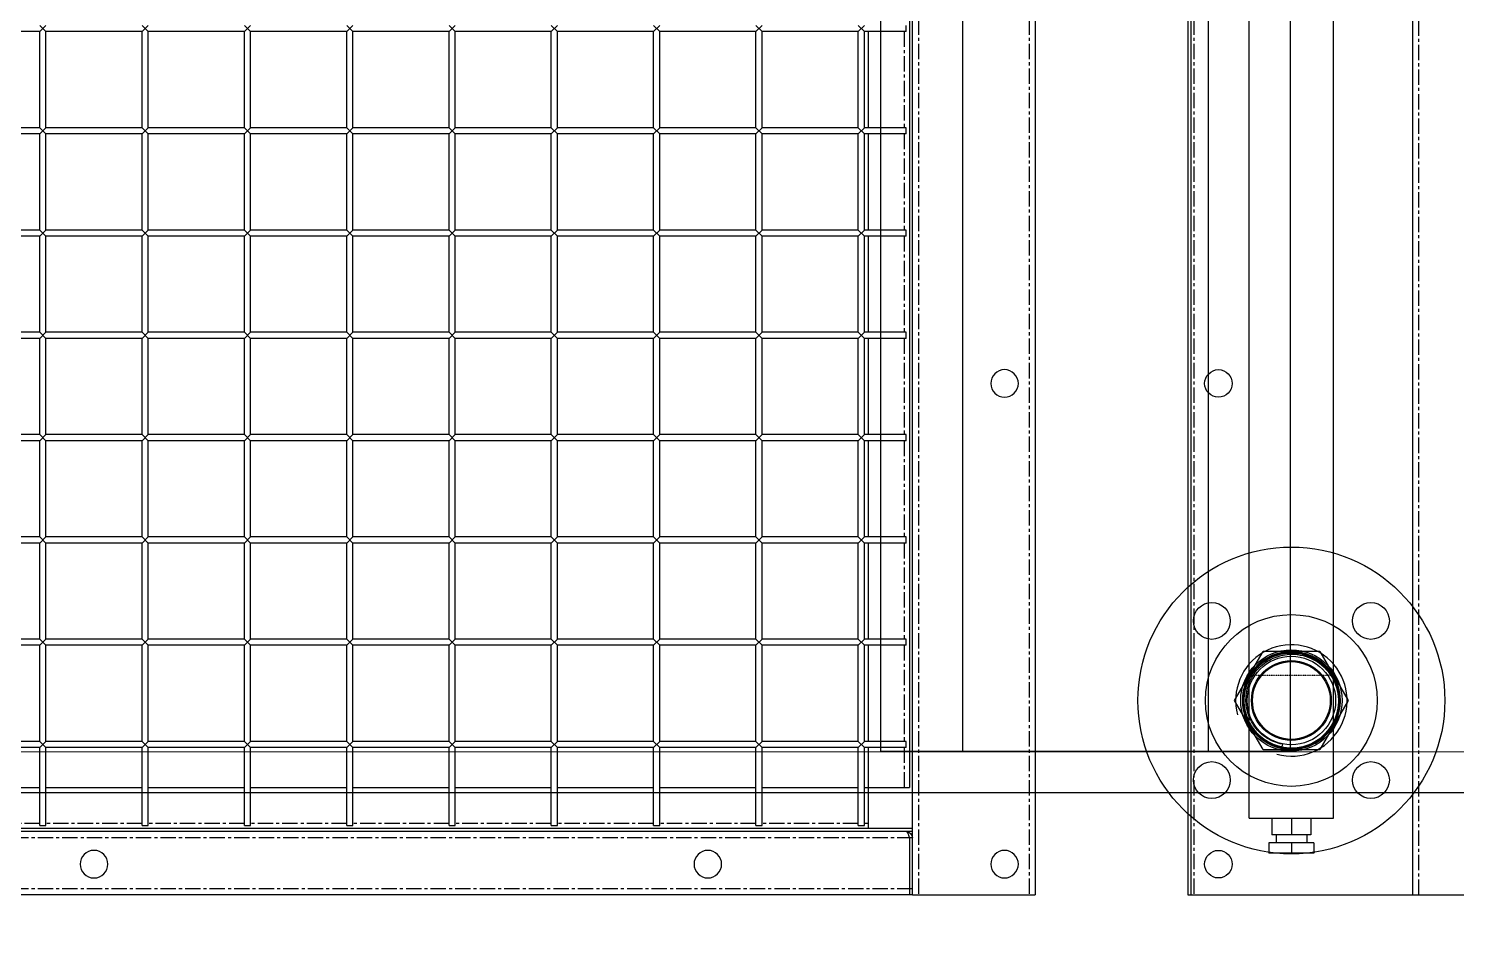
# Model space of a CAD drawing. Header units: millimetres. Extents: x -198529 to 244266, y -64 to 158464.
# Drawn here: x -170563 to -169865, y 119253 to 119691 of the extents above; entities that cross this region are included whole.
import ezdxf

# ---------------------------------------------------------------- set-up
doc = ezdxf.new("R2010")
doc.units = ezdxf.units.MM
doc.linetypes.add('CENTER', pattern=[12, 7.5, -1.5, 1.5, -1.5])
doc.linetypes.add('HIDDEN', pattern=[0.2, 0.1, -0.1])
for name, color, linetype in [('0-DCC', 30, 'Continuous'), ('0-DCC-STRUC', 180, 'Continuous'), ('3_ALL_AXES', 7, 'Continuous')]:
    doc.layers.add(name, color=color, linetype=linetype)

# ---------------------------------------------------------------- blocks, each defined once
blk = doc.blocks.new('DCC2850x2300(右)')
at = {"color": 0, "linetype": 'Continuous'}
for p, q in [((51100, -72178.48), (51100, -74478.48)), ((51160, -74478.48), (51160, -72178.48)), ((51161.5, -72230.88), (51161.5, -74426.08)), ((51163, -74056.48), (51163, -74053.48)), ((51163, -74056.48), (51183.5, -74056.48)), ((51181.5, -74103.48), (51181.5, -74056.48)), ((51186.5, -74053.48), (51183.5, -74056.48)), ((51186.5, -74056.48), (51183.5, -74053.48)), ((51183.5, -74103.48), (51183.5, -74056.48)), ((51186.5, -74103.48), (51186.5, -74056.48)), ((51186.5, -74056.48), (51233.5, -74056.48)), ((51236.5, -74053.48), (51233.5, -74056.48)), ((51236.5, -74056.48), (51233.5, -74053.48)), ((51233.5, -74103.48), (51233.5, -74056.48)), ((51236.5, -74056.48), (51283.5, -74056.48)), ((51236.5, -74103.48), (51236.5, -74056.48)), ((51286.5, -74053.48), (51283.5, -74056.48)), ((51286.5, -74056.48), (51283.5, -74053.48)), ((51283.5, -74103.48), (51283.5, -74056.48)), ((51286.5, -74056.48), (51333.5, -74056.48)), ((51286.5, -74103.48), (51286.5, -74056.48)), ((51336.5, -74053.48), (51333.5, -74056.48)), ((51336.5, -74056.48), (51333.5, -74053.48)), ((51333.5, -74103.48), (51333.5, -74056.48)), ((51336.5, -74056.48), (51383.5, -74056.48)), ((51336.5, -74103.48), (51336.5, -74056.48)), ((51386.5, -74053.48), (51383.5, -74056.48)), ((51386.5, -74056.48), (51383.5, -74053.48)), ((51383.5, -74103.48), (51383.5, -74056.48)), ((51386.5, -74056.48), (51433.5, -74056.48)), ((51386.5, -74103.48), (51386.5, -74056.48)), ((51436.5, -74053.48), (51433.5, -74056.48)), ((51436.5, -74056.48), (51433.5, -74053.48)), ((51433.5, -74103.48), (51433.5, -74056.48)), ((51436.5, -74056.48), (51483.5, -74056.48)), ((51436.5, -74103.48), (51436.5, -74056.48)), ((51486.5, -74053.48), (51483.5, -74056.48)), ((51486.5, -74056.48), (51483.5, -74053.48)), ((51483.5, -74103.48), (51483.5, -74056.48)), ((51486.5, -74056.48), (51533.5, -74056.48)), ((51486.5, -74103.48), (51486.5, -74056.48)), ((51536.5, -74053.48), (51533.5, -74056.48)), ((51536.5, -74056.48), (51533.5, -74053.48)), ((51533.5, -74103.48), (51533.5, -74056.48)), ((51536.5, -74056.48), (51583.5, -74056.48)), ((51536.5, -74103.48), (51536.5, -74056.48)), ((51586.5, -74053.48), (51583.5, -74056.48)), ((51586.5, -74056.48), (51583.5, -74053.48)), ((51583.5, -74103.48), (51583.5, -74056.48)), ((51586.5, -74056.48), (51633.5, -74056.48)), ((51586.5, -74103.48), (51586.5, -74056.48)), ((51163, -74103.48), (51183.5, -74103.48)), ((51163, -74106.48), (51163, -74103.48)), ((51186.5, -74103.48), (51183.5, -74106.48)), ((51186.5, -74106.48), (51183.5, -74103.48)), ((51186.5, -74103.48), (51233.5, -74103.48)), ((51236.5, -74103.48), (51233.5, -74106.48)), ((51236.5, -74106.48), (51233.5, -74103.48)), ((51236.5, -74103.48), (51283.5, -74103.48)), ((51286.5, -74103.48), (51283.5, -74106.48)), ((51286.5, -74106.48), (51283.5, -74103.48)), ((51286.5, -74103.48), (51333.5, -74103.48)), ((51336.5, -74103.48), (51333.5, -74106.48)), ((51336.5, -74106.48), (51333.5, -74103.48)), ((51336.5, -74103.48), (51383.5, -74103.48)), ((51386.5, -74103.48), (51383.5, -74106.48)), ((51386.5, -74106.48), (51383.5, -74103.48)), ((51386.5, -74103.48), (51433.5, -74103.48)), ((51436.5, -74103.48), (51433.5, -74106.48)), ((51436.5, -74106.48), (51433.5, -74103.48)), ((51436.5, -74103.48), (51483.5, -74103.48)), ((51486.5, -74103.48), (51483.5, -74106.48)), ((51486.5, -74106.48), (51483.5, -74103.48)), ((51486.5, -74103.48), (51533.5, -74103.48)), ((51536.5, -74103.48), (51533.5, -74106.48)), ((51536.5, -74106.48), (51533.5, -74103.48)), ((51536.5, -74103.48), (51583.5, -74103.48)), ((51586.5, -74103.48), (51583.5, -74106.48)), ((51586.5, -74106.48), (51583.5, -74103.48)), ((51586.5, -74103.48), (51633.5, -74103.48)), ((51163, -74106.48), (51183.5, -74106.48)), ((51181.5, -74153.48), (51181.5, -74106.48)), ((51183.5, -74153.48), (51183.5, -74106.48)), ((51186.5, -74153.48), (51186.5, -74106.48)), ((51186.5, -74106.48), (51233.5, -74106.48)), ((51233.5, -74153.48), (51233.5, -74106.48)), ((51236.5, -74106.48), (51283.5, -74106.48)), ((51236.5, -74153.48), (51236.5, -74106.48)), ((51283.5, -74153.48), (51283.5, -74106.48)), ((51286.5, -74106.48), (51333.5, -74106.48)), ((51286.5, -74153.48), (51286.5, -74106.48)), ((51333.5, -74153.48), (51333.5, -74106.48)), ((51336.5, -74106.48), (51383.5, -74106.48)), ((51336.5, -74153.48), (51336.5, -74106.48)), ((51383.5, -74153.48), (51383.5, -74106.48)), ((51386.5, -74106.48), (51433.5, -74106.48)), ((51386.5, -74153.48), (51386.5, -74106.48)), ((51433.5, -74153.48), (51433.5, -74106.48)), ((51436.5, -74106.48), (51483.5, -74106.48)), ((51436.5, -74153.48), (51436.5, -74106.48)), ((51483.5, -74153.48), (51483.5, -74106.48)), ((51486.5, -74106.48), (51533.5, -74106.48)), ((51486.5, -74153.48), (51486.5, -74106.48)), ((51533.5, -74153.48), (51533.5, -74106.48)), ((51536.5, -74106.48), (51583.5, -74106.48)), ((51536.5, -74153.48), (51536.5, -74106.48)), ((51583.5, -74153.48), (51583.5, -74106.48)), ((51586.5, -74106.48), (51633.5, -74106.48)), ((51586.5, -74153.48), (51586.5, -74106.48)), ((51163, -74153.48), (51183.5, -74153.48)), ((51163, -74156.48), (51163, -74153.48)), ((51186.5, -74153.48), (51183.5, -74156.48)), ((51186.5, -74156.48), (51183.5, -74153.48)), ((51186.5, -74153.48), (51233.5, -74153.48)), ((51236.5, -74153.48), (51233.5, -74156.48)), ((51236.5, -74156.48), (51233.5, -74153.48)), ((51236.5, -74153.48), (51283.5, -74153.48)), ((51286.5, -74153.48), (51283.5, -74156.48)), ((51286.5, -74156.48), (51283.5, -74153.48)), ((51286.5, -74153.48), (51333.5, -74153.48)), ((51336.5, -74153.48), (51333.5, -74156.48)), ((51336.5, -74156.48), (51333.5, -74153.48)), ((51336.5, -74153.48), (51383.5, -74153.48)), ((51386.5, -74153.48), (51383.5, -74156.48)), ((51386.5, -74156.48), (51383.5, -74153.48)), ((51386.5, -74153.48), (51433.5, -74153.48)), ((51436.5, -74153.48), (51433.5, -74156.48)), ((51436.5, -74156.48), (51433.5, -74153.48)), ((51436.5, -74153.48), (51483.5, -74153.48)), ((51486.5, -74153.48), (51483.5, -74156.48)), ((51486.5, -74156.48), (51483.5, -74153.48)), ((51486.5, -74153.48), (51533.5, -74153.48)), ((51536.5, -74153.48), (51533.5, -74156.48)), ((51536.5, -74156.48), (51533.5, -74153.48)), ((51536.5, -74153.48), (51583.5, -74153.48)), ((51586.5, -74153.48), (51583.5, -74156.48)), ((51586.5, -74156.48), (51583.5, -74153.48)), ((51586.5, -74153.48), (51633.5, -74153.48)), ((51163, -74156.48), (51183.5, -74156.48)), ((51181.5, -74203.48), (51181.5, -74156.48)), ((51183.5, -74203.48), (51183.5, -74156.48)), ((51186.5, -74203.48), (51186.5, -74156.48)), ((51186.5, -74156.48), (51233.5, -74156.48)), ((51233.5, -74203.48), (51233.5, -74156.48)), ((51236.5, -74156.48), (51283.5, -74156.48)), ((51236.5, -74203.48), (51236.5, -74156.48)), ((51283.5, -74203.48), (51283.5, -74156.48)), ((51286.5, -74156.48), (51333.5, -74156.48)), ((51286.5, -74203.48), (51286.5, -74156.48)), ((51333.5, -74203.48), (51333.5, -74156.48)), ((51336.5, -74156.48), (51383.5, -74156.48)), ((51336.5, -74203.48), (51336.5, -74156.48)), ((51383.5, -74203.48), (51383.5, -74156.48)), ((51386.5, -74156.48), (51433.5, -74156.48)), ((51386.5, -74203.48), (51386.5, -74156.48)), ((51433.5, -74203.48), (51433.5, -74156.48)), ((51436.5, -74156.48), (51483.5, -74156.48)), ((51436.5, -74203.48), (51436.5, -74156.48)), ((51483.5, -74203.48), (51483.5, -74156.48)), ((51486.5, -74156.48), (51533.5, -74156.48)), ((51486.5, -74203.48), (51486.5, -74156.48)), ((51533.5, -74203.48), (51533.5, -74156.48)), ((51536.5, -74156.48), (51583.5, -74156.48)), ((51536.5, -74203.48), (51536.5, -74156.48)), ((51583.5, -74203.48), (51583.5, -74156.48)), ((51586.5, -74156.48), (51633.5, -74156.48)), ((51586.5, -74203.48), (51586.5, -74156.48)), ((51163, -74203.48), (51183.5, -74203.48)), ((51163, -74206.48), (51163, -74203.48)), ((51163, -74206.48), (51183.5, -74206.48)), ((51181.5, -74253.48), (51181.5, -74206.48)), ((51186.5, -74203.48), (51183.5, -74206.48)), ((51186.5, -74206.48), (51183.5, -74203.48)), ((51183.5, -74253.48), (51183.5, -74206.48)), ((51186.5, -74203.48), (51233.5, -74203.48)), ((51186.5, -74253.48), (51186.5, -74206.48)), ((51186.5, -74206.48), (51233.5, -74206.48)), ((51236.5, -74203.48), (51233.5, -74206.48)), ((51236.5, -74206.48), (51233.5, -74203.48)), ((51233.5, -74253.48), (51233.5, -74206.48)), ((51236.5, -74203.48), (51283.5, -74203.48)), ((51236.5, -74206.48), (51283.5, -74206.48)), ((51236.5, -74253.48), (51236.5, -74206.48)), ((51286.5, -74203.48), (51283.5, -74206.48)), ((51286.5, -74206.48), (51283.5, -74203.48)), ((51283.5, -74253.48), (51283.5, -74206.48)), ((51286.5, -74203.48), (51333.5, -74203.48)), ((51286.5, -74206.48), (51333.5, -74206.48)), ((51286.5, -74253.48), (51286.5, -74206.48)), ((51336.5, -74203.48), (51333.5, -74206.48)), ((51336.5, -74206.48), (51333.5, -74203.48)), ((51333.5, -74253.48), (51333.5, -74206.48)), ((51336.5, -74203.48), (51383.5, -74203.48)), ((51336.5, -74206.48), (51383.5, -74206.48)), ((51336.5, -74253.48), (51336.5, -74206.48)), ((51386.5, -74203.48), (51383.5, -74206.48)), ((51386.5, -74206.48), (51383.5, -74203.48)), ((51383.5, -74253.48), (51383.5, -74206.48)), ((51386.5, -74203.48), (51433.5, -74203.48)), ((51386.5, -74206.48), (51433.5, -74206.48)), ((51386.5, -74253.48), (51386.5, -74206.48)), ((51436.5, -74203.48), (51433.5, -74206.48)), ((51436.5, -74206.48), (51433.5, -74203.48)), ((51433.5, -74253.48), (51433.5, -74206.48)), ((51436.5, -74203.48), (51483.5, -74203.48)), ((51436.5, -74206.48), (51483.5, -74206.48)), ((51436.5, -74253.48), (51436.5, -74206.48)), ((51486.5, -74203.48), (51483.5, -74206.48)), ((51486.5, -74206.48), (51483.5, -74203.48)), ((51483.5, -74253.48), (51483.5, -74206.48)), ((51486.5, -74203.48), (51533.5, -74203.48)), ((51486.5, -74206.48), (51533.5, -74206.48)), ((51486.5, -74253.48), (51486.5, -74206.48)), ((51536.5, -74203.48), (51533.5, -74206.48)), ((51536.5, -74206.48), (51533.5, -74203.48)), ((51533.5, -74253.48), (51533.5, -74206.48)), ((51536.5, -74203.48), (51583.5, -74203.48)), ((51536.5, -74206.48), (51583.5, -74206.48)), ((51536.5, -74253.48), (51536.5, -74206.48)), ((51586.5, -74203.48), (51583.5, -74206.48)), ((51586.5, -74206.48), (51583.5, -74203.48)), ((51583.5, -74253.48), (51583.5, -74206.48)), ((51586.5, -74203.48), (51633.5, -74203.48)), ((51586.5, -74206.48), (51633.5, -74206.48)), ((51586.5, -74253.48), (51586.5, -74206.48)), ((51163, -74253.48), (51183.5, -74253.48)), ((51163, -74256.48), (51163, -74253.48)), ((51163, -74256.48), (51183.5, -74256.48)), ((51181.5, -74303.48), (51181.5, -74256.48)), ((51186.5, -74253.48), (51183.5, -74256.48)), ((51186.5, -74256.48), (51183.5, -74253.48)), ((51183.5, -74303.48), (51183.5, -74256.48)), ((51186.5, -74253.48), (51233.5, -74253.48)), ((51186.5, -74303.48), (51186.5, -74256.48)), ((51186.5, -74256.48), (51233.5, -74256.48)), ((51236.5, -74253.48), (51233.5, -74256.48)), ((51236.5, -74256.48), (51233.5, -74253.48)), ((51233.5, -74303.48), (51233.5, -74256.48)), ((51236.5, -74253.48), (51283.5, -74253.48)), ((51236.5, -74256.48), (51283.5, -74256.48)), ((51236.5, -74303.48), (51236.5, -74256.48)), ((51286.5, -74253.48), (51283.5, -74256.48)), ((51286.5, -74256.48), (51283.5, -74253.48)), ((51283.5, -74303.48), (51283.5, -74256.48)), ((51286.5, -74253.48), (51333.5, -74253.48)), ((51286.5, -74256.48), (51333.5, -74256.48)), ((51286.5, -74303.48), (51286.5, -74256.48)), ((51336.5, -74253.48), (51333.5, -74256.48)), ((51336.5, -74256.48), (51333.5, -74253.48)), ((51333.5, -74303.48), (51333.5, -74256.48)), ((51336.5, -74253.48), (51383.5, -74253.48)), ((51336.5, -74256.48), (51383.5, -74256.48)), ((51336.5, -74303.48), (51336.5, -74256.48)), ((51386.5, -74253.48), (51383.5, -74256.48)), ((51386.5, -74256.48), (51383.5, -74253.48)), ((51383.5, -74303.48), (51383.5, -74256.48)), ((51386.5, -74253.48), (51433.5, -74253.48)), ((51386.5, -74256.48), (51433.5, -74256.48)), ((51386.5, -74303.48), (51386.5, -74256.48)), ((51436.5, -74253.48), (51433.5, -74256.48)), ((51436.5, -74256.48), (51433.5, -74253.48)), ((51433.5, -74303.48), (51433.5, -74256.48)), ((51436.5, -74253.48), (51483.5, -74253.48)), ((51436.5, -74256.48), (51483.5, -74256.48)), ((51436.5, -74303.48), (51436.5, -74256.48)), ((51486.5, -74253.48), (51483.5, -74256.48)), ((51486.5, -74256.48), (51483.5, -74253.48)), ((51483.5, -74303.48), (51483.5, -74256.48)), ((51486.5, -74253.48), (51533.5, -74253.48)), ((51486.5, -74256.48), (51533.5, -74256.48)), ((51486.5, -74303.48), (51486.5, -74256.48)), ((51536.5, -74253.48), (51533.5, -74256.48)), ((51536.5, -74256.48), (51533.5, -74253.48)), ((51533.5, -74303.48), (51533.5, -74256.48)), ((51536.5, -74253.48), (51583.5, -74253.48)), ((51536.5, -74256.48), (51583.5, -74256.48)), ((51536.5, -74303.48), (51536.5, -74256.48)), ((51586.5, -74253.48), (51583.5, -74256.48)), ((51586.5, -74256.48), (51583.5, -74253.48)), ((51583.5, -74303.48), (51583.5, -74256.48)), ((51586.5, -74253.48), (51633.5, -74253.48)), ((51586.5, -74256.48), (51633.5, -74256.48)), ((51586.5, -74303.48), (51586.5, -74256.48)), ((51163, -74303.48), (51183.5, -74303.48)), ((51163, -74306.48), (51163, -74303.48)), ((51163, -74306.48), (51183.5, -74306.48)), ((51181.5, -74353.48), (51181.5, -74306.48)), ((51186.5, -74303.48), (51183.5, -74306.48)), ((51186.5, -74306.48), (51183.5, -74303.48)), ((51183.5, -74353.48), (51183.5, -74306.48)), ((51186.5, -74303.48), (51233.5, -74303.48)), ((51186.5, -74353.48), (51186.5, -74306.48)), ((51186.5, -74306.48), (51233.5, -74306.48)), ((51236.5, -74303.48), (51233.5, -74306.48)), ((51236.5, -74306.48), (51233.5, -74303.48)), ((51233.5, -74353.48), (51233.5, -74306.48)), ((51236.5, -74303.48), (51283.5, -74303.48)), ((51236.5, -74306.48), (51283.5, -74306.48)), ((51236.5, -74353.48), (51236.5, -74306.48)), ((51286.5, -74303.48), (51283.5, -74306.48)), ((51286.5, -74306.48), (51283.5, -74303.48)), ((51283.5, -74353.48), (51283.5, -74306.48)), ((51286.5, -74303.48), (51333.5, -74303.48)), ((51286.5, -74306.48), (51333.5, -74306.48)), ((51286.5, -74353.48), (51286.5, -74306.48)), ((51336.5, -74303.48), (51333.5, -74306.48)), ((51336.5, -74306.48), (51333.5, -74303.48)), ((51333.5, -74353.48), (51333.5, -74306.48)), ((51336.5, -74303.48), (51383.5, -74303.48)), ((51336.5, -74306.48), (51383.5, -74306.48)), ((51336.5, -74353.48), (51336.5, -74306.48)), ((51386.5, -74303.48), (51383.5, -74306.48)), ((51386.5, -74306.48), (51383.5, -74303.48)), ((51383.5, -74353.48), (51383.5, -74306.48)), ((51386.5, -74303.48), (51433.5, -74303.48)), ((51386.5, -74306.48), (51433.5, -74306.48)), ((51386.5, -74353.48), (51386.5, -74306.48)), ((51436.5, -74303.48), (51433.5, -74306.48)), ((51436.5, -74306.48), (51433.5, -74303.48)), ((51433.5, -74353.48), (51433.5, -74306.48)), ((51436.5, -74303.48), (51483.5, -74303.48)), ((51436.5, -74306.48), (51483.5, -74306.48)), ((51436.5, -74353.48), (51436.5, -74306.48)), ((51486.5, -74303.48), (51483.5, -74306.48)), ((51486.5, -74306.48), (51483.5, -74303.48)), ((51483.5, -74353.48), (51483.5, -74306.48)), ((51486.5, -74303.48), (51533.5, -74303.48)), ((51486.5, -74306.48), (51533.5, -74306.48)), ((51486.5, -74353.48), (51486.5, -74306.48)), ((51536.5, -74303.48), (51533.5, -74306.48)), ((51536.5, -74306.48), (51533.5, -74303.48)), ((51533.5, -74353.48), (51533.5, -74306.48)), ((51536.5, -74303.48), (51583.5, -74303.48)), ((51536.5, -74306.48), (51583.5, -74306.48)), ((51536.5, -74353.48), (51536.5, -74306.48)), ((51586.5, -74303.48), (51583.5, -74306.48)), ((51586.5, -74306.48), (51583.5, -74303.48)), ((51583.5, -74353.48), (51583.5, -74306.48)), ((51586.5, -74303.48), (51633.5, -74303.48)), ((51586.5, -74306.48), (51633.5, -74306.48)), ((51586.5, -74353.48), (51586.5, -74306.48)), ((51163, -74353.48), (51183.5, -74353.48)), ((51163, -74356.48), (51163, -74353.48)), ((51163, -74356.48), (51183.5, -74356.48)), ((51181.5, -74403.48), (51181.5, -74356.48)), ((51186.5, -74353.48), (51183.5, -74356.48)), ((51186.5, -74356.48), (51183.5, -74353.48)), ((51183.5, -74403.48), (51183.5, -74356.48)), ((51186.5, -74353.48), (51233.5, -74353.48)), ((51186.5, -74403.48), (51186.5, -74356.48)), ((51186.5, -74356.48), (51233.5, -74356.48)), ((51236.5, -74353.48), (51233.5, -74356.48)), ((51236.5, -74356.48), (51233.5, -74353.48)), ((51233.5, -74403.48), (51233.5, -74356.48)), ((51236.5, -74353.48), (51283.5, -74353.48)), ((51236.5, -74356.48), (51283.5, -74356.48)), ((51236.5, -74403.48), (51236.5, -74356.48)), ((51286.5, -74353.48), (51283.5, -74356.48)), ((51286.5, -74356.48), (51283.5, -74353.48)), ((51283.5, -74403.48), (51283.5, -74356.48)), ((51286.5, -74353.48), (51333.5, -74353.48)), ((51286.5, -74356.48), (51333.5, -74356.48)), ((51286.5, -74403.48), (51286.5, -74356.48)), ((51336.5, -74353.48), (51333.5, -74356.48)), ((51336.5, -74356.48), (51333.5, -74353.48)), ((51333.5, -74403.48), (51333.5, -74356.48)), ((51336.5, -74353.48), (51383.5, -74353.48)), ((51336.5, -74356.48), (51383.5, -74356.48)), ((51336.5, -74403.48), (51336.5, -74356.48)), ((51386.5, -74353.48), (51383.5, -74356.48)), ((51386.5, -74356.48), (51383.5, -74353.48)), ((51383.5, -74403.48), (51383.5, -74356.48)), ((51386.5, -74353.48), (51433.5, -74353.48)), ((51386.5, -74356.48), (51433.5, -74356.48)), ((51386.5, -74403.48), (51386.5, -74356.48)), ((51436.5, -74353.48), (51433.5, -74356.48)), ((51436.5, -74356.48), (51433.5, -74353.48)), ((51433.5, -74403.48), (51433.5, -74356.48)), ((51436.5, -74353.48), (51483.5, -74353.48)), ((51436.5, -74356.48), (51483.5, -74356.48)), ((51436.5, -74403.48), (51436.5, -74356.48)), ((51486.5, -74353.48), (51483.5, -74356.48)), ((51486.5, -74356.48), (51483.5, -74353.48)), ((51483.5, -74403.48), (51483.5, -74356.48)), ((51486.5, -74353.48), (51533.5, -74353.48)), ((51486.5, -74356.48), (51533.5, -74356.48)), ((51486.5, -74403.48), (51486.5, -74356.48)), ((51536.5, -74353.48), (51533.5, -74356.48)), ((51536.5, -74356.48), (51533.5, -74353.48)), ((51533.5, -74403.48), (51533.5, -74356.48)), ((51536.5, -74353.48), (51583.5, -74353.48)), ((51536.5, -74356.48), (51583.5, -74356.48)), ((51536.5, -74403.48), (51536.5, -74356.48)), ((51586.5, -74353.48), (51583.5, -74356.48)), ((51586.5, -74356.48), (51583.5, -74353.48)), ((51583.5, -74403.48), (51583.5, -74356.48)), ((51586.5, -74353.48), (51633.5, -74353.48)), ((51586.5, -74356.48), (51633.5, -74356.48)), ((51586.5, -74403.48), (51586.5, -74356.48)), ((51163, -74403.48), (51183.5, -74403.48)), ((51163, -74406.48), (51163, -74403.48)), ((51186.5, -74403.48), (51183.5, -74406.48)), ((51186.5, -74406.48), (51183.5, -74403.48)), ((51186.5, -74403.48), (51233.5, -74403.48)), ((51236.5, -74403.48), (51233.5, -74406.48)), ((51236.5, -74406.48), (51233.5, -74403.48)), ((51236.5, -74403.48), (51283.5, -74403.48)), ((51286.5, -74403.48), (51283.5, -74406.48)), ((51286.5, -74406.48), (51283.5, -74403.48)), ((51286.5, -74403.48), (51333.5, -74403.48)), ((51336.5, -74403.48), (51333.5, -74406.48)), ((51336.5, -74406.48), (51333.5, -74403.48)), ((51336.5, -74403.48), (51383.5, -74403.48)), ((51386.5, -74403.48), (51383.5, -74406.48)), ((51386.5, -74406.48), (51383.5, -74403.48)), ((51386.5, -74403.48), (51433.5, -74403.48)), ((51436.5, -74403.48), (51433.5, -74406.48)), ((51436.5, -74406.48), (51433.5, -74403.48)), ((51436.5, -74403.48), (51483.5, -74403.48)), ((51486.5, -74403.48), (51483.5, -74406.48)), ((51486.5, -74406.48), (51483.5, -74403.48)), ((51486.5, -74403.48), (51533.5, -74403.48)), ((51536.5, -74403.48), (51533.5, -74406.48)), ((51536.5, -74406.48), (51533.5, -74403.48)), ((51536.5, -74403.48), (51583.5, -74403.48)), ((51586.5, -74403.48), (51583.5, -74406.48)), ((51586.5, -74406.48), (51583.5, -74403.48)), ((51586.5, -74403.48), (51633.5, -74403.48)), ((51163, -74406.48), (51183.5, -74406.48)), ((51181.5, -74446.08), (51181.5, -74406.48)), ((51183.5, -74444.58), (51183.5, -74406.48)), ((51186.5, -74444.58), (51186.5, -74406.48)), ((51186.5, -74406.48), (51233.5, -74406.48)), ((51233.5, -74444.58), (51233.5, -74406.48)), ((51236.5, -74406.48), (51283.5, -74406.48)), ((51236.5, -74444.58), (51236.5, -74406.48)), ((51283.5, -74444.58), (51283.5, -74406.48)), ((51286.5, -74406.48), (51333.5, -74406.48)), ((51286.5, -74444.58), (51286.5, -74406.48)), ((51333.5, -74444.58), (51333.5, -74406.48)), ((51336.5, -74406.48), (51383.5, -74406.48)), ((51336.5, -74444.58), (51336.5, -74406.48)), ((51383.5, -74444.58), (51383.5, -74406.48)), ((51386.5, -74406.48), (51433.5, -74406.48)), ((51386.5, -74444.58), (51386.5, -74406.48)), ((51433.5, -74444.58), (51433.5, -74406.48)), ((51436.5, -74406.48), (51483.5, -74406.48)), ((51436.5, -74444.58), (51436.5, -74406.48)), ((51483.5, -74444.58), (51483.5, -74406.48)), ((51486.5, -74406.48), (51533.5, -74406.48)), ((51486.5, -74444.58), (51486.5, -74406.48)), ((51533.5, -74444.58), (51533.5, -74406.48)), ((51536.5, -74406.48), (51583.5, -74406.48)), ((51536.5, -74444.58), (51536.5, -74406.48)), ((51583.5, -74444.58), (51583.5, -74406.48)), ((51586.5, -74406.48), (51633.5, -74406.48)), ((51586.5, -74444.58), (51586.5, -74406.48)), ((51183.5, -74426.08), (51161.5, -74426.08)), ((51233.5, -74426.08), (51186.5, -74426.08)), ((51283.5, -74426.08), (51236.5, -74426.08)), ((51333.5, -74426.08), (51286.5, -74426.08)), ((51383.5, -74426.08), (51336.5, -74426.08)), ((51433.5, -74426.08), (51386.5, -74426.08)), ((51483.5, -74426.08), (51436.5, -74426.08)), ((51533.5, -74426.08), (51486.5, -74426.08)), ((51583.5, -74426.08), (51536.5, -74426.08)), ((51633.5, -74426.08), (51586.5, -74426.08)), ((51160, -74446.08), (53810, -74446.08)), ((51186.5, -74444.58), (51183.5, -74444.58)), ((51236.5, -74444.58), (51233.5, -74444.58)), ((51286.5, -74444.58), (51283.5, -74444.58)), ((51336.5, -74444.58), (51333.5, -74444.58)), ((51386.5, -74444.58), (51383.5, -74444.58)), ((51436.5, -74444.58), (51433.5, -74444.58)), ((51486.5, -74444.58), (51483.5, -74444.58)), ((51536.5, -74444.58), (51533.5, -74444.58)), ((51586.5, -74444.58), (51583.5, -74444.58)), ((51160, -74447.58), (53807, -74447.58)), ((51160, -74450.58), (51161.5, -74450.58)), ((51161.77, -74449.73), (51161.5, -74450.58)), ((51161.5, -74450.58), (51161.5, -74478.48)), ((51160, -74478.48), (51100, -74478.48)), ((51160, -74478.48), (51161.5, -74478.48)), ((51160, -74478.48), (53808.5, -74478.48))]:
    blk.add_line(p, q, dxfattribs=at)
at = {"color": 0, "linetype": 'CENTER'}
for p, q in [((51103, -72178.48), (51103, -74478.48)), ((51157, -72178.48), (51157, -74478.48)), ((51164, -74056.48), (51164, -74103.48)), ((51164, -74106.48), (51164, -74153.48)), ((51164, -74156.48), (51164, -74203.48)), ((51164, -74206.48), (51164, -74253.48)), ((51164, -74256.48), (51164, -74303.48)), ((51164, -74306.48), (51164, -74353.48)), ((51164, -74356.48), (51164, -74403.48)), ((51164, -74406.48), (51164, -74426.08)), ((51181.5, -74443.58), (51183.5, -74443.58)), ((51186.5, -74443.58), (51233.5, -74443.58)), ((51236.5, -74443.58), (51283.5, -74443.58)), ((51286.5, -74443.58), (51333.5, -74443.58)), ((51336.5, -74443.58), (51383.5, -74443.58)), ((51386.5, -74443.58), (51433.5, -74443.58)), ((51436.5, -74443.58), (51483.5, -74443.58)), ((51486.5, -74443.58), (51533.5, -74443.58)), ((51536.5, -74443.58), (51583.5, -74443.58)), ((51586.5, -74443.58), (51633.5, -74443.58)), ((51160, -74450.58), (53808.5, -74450.58)), ((51160, -74475.48), (53808.5, -74475.48))]:
    blk.add_line(p, q, dxfattribs=at)
at = {"color": 0, "linetype": 'Continuous'}
for centre in [(51115, -74228.48), (51115, -74463.48), (51260, -74463.48), (51260, -74463.48), (51560, -74463.48), (51560, -74463.48)]:
    blk.add_circle(centre, 6.75, dxfattribs=at)
blk.add_arc((51163, -74450.58), 3, 90, 180, dxfattribs=at)
for points, knots in [([(51162, -74449.08), (51161.96, -74449.18), (51161.88, -74449.4), (51161.81, -74449.62), (51161.77, -74449.73)], [0, 0, 0, 0, 0.488633, 1, 1, 1, 1]), ([(51163, -74447.58), (51162.79, -74447.58), (51162.33, -74448.17), (51162.14, -74448.7), (51162, -74449.08)], [0, 0, 0, 0, 0.347127, 1, 1, 1, 1])]:
    blk.add_open_spline(points, degree=3, knots=knots, dxfattribs=at)
blk = doc.blocks.new('789456123456')
at = {"color": 2, "linetype": 'Continuous'}
blk.add_arc((1013.81, 184.85), 27.23, 255, 195, dxfattribs=at)
at = {"layer": '3_ALL_AXES', "color": 7, "linetype": 'Continuous'}
for centre, radius in [((1013.81, 184.85), 75), ((974.92, 223.74), 9), ((1052.7, 223.74), 9), ((1013.81, 184.85), 42), ((1013.81, 184.85), 24.75), ((974.92, 145.96), 9), ((1052.7, 145.96), 9)]:
    blk.add_circle(centre, radius, dxfattribs=at)
blk = doc.blocks.new('400')
blk.add_blockref('789456123456', (0, 0))
blk = doc.blocks.new('DCC2850x2300(左)')
at = {"color": 0, "linetype": 'Continuous'}
for p, q in [((47850, -72178.48), (47850, -74478.48)), ((47851.5, -72178.48), (47851.5, -74478.48)), ((47960, -74478.48), (47960, -72178.48)), ((47880, -74441.08), (47880, -72260.73)), ((47921.28, -74441.08), (47921.28, -72260.73)), ((47872.93, -74383.47), (47886.78, -74359.47)), ((47914.5, -74359.47), (47886.78, -74359.47)), ((47900.62, -74359.68), (47900.64, -74359.68)), ((47900.62, -74359.75), (47900.64, -74359.75)), ((47900.62, -74359.82), (47900.64, -74359.82)), ((47900.62, -74359.89), (47900.64, -74359.89)), ((47900.62, -74359.96), (47900.64, -74359.96)), ((47900.62, -74360.03), (47900.64, -74360.03)), ((47900.64, -74359.62), (47900.63, -74359.62)), ((47900.64, -74359.69), (47900.63, -74359.69)), ((47900.64, -74359.76), (47900.63, -74359.76)), ((47900.64, -74359.83), (47900.63, -74359.83)), ((47900.64, -74359.9), (47900.63, -74359.9)), ((47900.64, -74359.98), (47900.63, -74359.98)), ((47900.64, -74360.05), (47900.63, -74360.05)), ((47900.65, -74359.62), (47900.64, -74359.62)), ((47900.64, -74359.68), (47900.65, -74359.68)), ((47900.65, -74359.69), (47900.64, -74359.69)), ((47900.64, -74359.75), (47900.65, -74359.75)), ((47900.65, -74359.76), (47900.64, -74359.76)), ((47900.64, -74359.82), (47900.66, -74359.82)), ((47900.65, -74359.83), (47900.64, -74359.83)), ((47900.64, -74359.89), (47900.66, -74359.89)), ((47900.65, -74359.9), (47900.64, -74359.9)), ((47900.64, -74359.96), (47900.66, -74359.96)), ((47900.65, -74359.98), (47900.64, -74359.98)), ((47900.64, -74360.03), (47900.66, -74360.03)), ((47900.65, -74360.05), (47900.64, -74360.05)), ((47914.5, -74359.47), (47928.35, -74383.47)), ((47886.78, -74407.47), (47872.93, -74383.47)), ((47876.74, -74383.47), (47876.8, -74383.47)), ((47876.81, -74383.45), (47876.81, -74383.47)), ((47877.49, -74378.13), (47877.47, -74378.18)), ((47928.35, -74383.47), (47914.5, -74407.47)), ((47923.77, -74378.2), (47923.75, -74378.14)), ((47877.47, -74388.71), (47877.48, -74388.76)), ((47878.5, -74392.08), (47878.51, -74392.1)), ((47919.5, -74397.02), (47919.54, -74396.98)), ((47896.24, -74404.84), (47895.97, -74406.16)), ((47886.78, -74407.47), (47914.5, -74407.47)), ((47900.64, -74406.86), (47900.62, -74406.86)), ((47900.64, -74406.94), (47900.62, -74406.94)), ((47900.64, -74407.01), (47900.62, -74407.01)), ((47900.64, -74407.08), (47900.62, -74407.08)), ((47900.64, -74407.15), (47900.62, -74407.15)), ((47900.64, -74407.22), (47900.62, -74407.22)), ((47900.64, -74407.29), (47900.62, -74407.29)), ((47900.63, -74406.85), (47900.64, -74406.85)), ((47900.63, -74406.92), (47900.64, -74406.92)), ((47900.63, -74406.99), (47900.64, -74406.99)), ((47900.63, -74407.06), (47900.64, -74407.06)), ((47900.63, -74407.14), (47900.64, -74407.14)), ((47900.63, -74407.21), (47900.64, -74407.21)), ((47900.63, -74407.28), (47900.64, -74407.28)), ((47900.63, -74407.35), (47900.64, -74407.35)), ((47900.64, -74406.85), (47900.65, -74406.85)), ((47900.66, -74406.86), (47900.64, -74406.86)), ((47900.64, -74406.92), (47900.65, -74406.92)), ((47900.66, -74406.94), (47900.64, -74406.94)), ((47900.64, -74406.99), (47900.65, -74406.99)), ((47900.66, -74407.01), (47900.64, -74407.01)), ((47900.64, -74407.06), (47900.65, -74407.06)), ((47900.65, -74407.08), (47900.64, -74407.08)), ((47900.64, -74407.14), (47900.65, -74407.14)), ((47900.66, -74407.15), (47900.64, -74407.15)), ((47900.64, -74407.21), (47900.65, -74407.21)), ((47900.66, -74407.22), (47900.64, -74407.22)), ((47900.64, -74407.28), (47900.65, -74407.28)), ((47900.66, -74407.29), (47900.64, -74407.29)), ((47900.64, -74407.35), (47900.65, -74407.35)), ((47904.15, -74406.8), (47904.18, -74406.8)), ((47880, -74441.08), (47921.28, -74441.08)), ((47891.14, -74441.08), (47891.14, -74449.08)), ((47900.64, -74441.08), (47900.64, -74449.08)), ((47910.14, -74441.08), (47910.14, -74449.08)), ((47889.64, -74453.08), (47889.64, -74458.08)), ((47911.64, -74453.08), (47889.64, -74453.08)), ((47910.14, -74449.08), (47891.14, -74449.08)), ((47893.14, -74449.08), (47893.14, -74453.08)), ((47900.64, -74453.08), (47900.64, -74458.08)), ((47908.14, -74449.08), (47908.14, -74453.08)), ((47911.64, -74453.08), (47911.64, -74458.08)), ((47911.64, -74458.08), (47889.64, -74458.08)), ((47850, -74478.48), (47851.5, -74478.48)), ((47851.5, -74478.48), (47990, -74478.48))]:
    blk.add_line(p, q, dxfattribs=at)
at = {"color": 0, "linetype": 'CENTER'}
for p, q in [((47853, -72178.48), (47853, -74478.48)), ((47963, -74478.48), (47963, -72178.48)), ((47891.79, -74361.84), (47891.77, -74361.8)), ((47920.24, -74396.63), (47920.28, -74396.65))]:
    blk.add_line(p, q, dxfattribs=at)
at = {"color": 0, "linetype": 'HIDDEN'}
for p, q in [((47880, -74395.72), (47880, -74371.22)), ((47880.01, -74371.08), (47921.27, -74371.08)), ((47921.28, -74395.72), (47921.28, -74371.22))]:
    blk.add_line(p, q, dxfattribs=at)
at = {"color": 0, "linetype": 'Continuous'}
for centre, radius in [((47865, -74228.48), 6.75), ((47900.64, -74383.47), 21.62), ((47900.64, -74383.47), 19.5), ((47900.64, -74383.47), 19), ((47865, -74463.48), 6.75)]:
    blk.add_circle(centre, radius, dxfattribs=at)
for centre, radius, start, end in [((47900.64, -74383.47), 23.9, 269.96244, 180), ((47900.65, -74383.46), 23.84, 90.05553, 179.98107), ((47900.65, -74383.46), 23.77, 90.05738, 167.05232), ((47900.65, -74383.46), 23.2, 90.02727, 122.65216), ((47900.65, -74383.47), 23.36, 112.27872, 114.51663), ((47900.63, -74383.42), 23.37, 112.27721, 113.66511), ((47900.64, -74383.44), 23.39, 109.90007, 112.27678), ((47900.66, -74383.5), 23.45, 105.76784, 109.90022), ((47900.65, -74383.46), 23.41, 101.85947, 105.76625), ((47900.65, -74383.46), 23.41, 97.76128, 101.85882), ((47900.65, -74383.49), 23.44, 93.62257, 97.75833), ((47900.65, -74383.47), 23.42, 90.06171, 93.62398), ((47900.65, -74383.47), 23.71, 12.99848, 89.9887), ((47900.64, -74383.48), 23.58, 328.62215, 64.30338), ((47900.63, -74383.46), 23.89, 180.0212, 269.98704), ((47900.63, -74383.46), 23.84, 180.02125, 269.98444), ((47900.63, -74383.46), 23.82, 180.01857, 269.98702), ((47900.67, -74383.46), 23.79, 175.84365, 184.16119), ((47900.66, -74383.46), 23.78, 175.57429, 175.83813), ((47900.67, -74383.46), 23.79, 167.18807, 175.56836), ((47900.61, -74383.48), 23.75, 4.44353, 12.84831), ((47900.62, -74383.48), 23.74, 4.20347, 4.43754), ((47900.61, -74383.48), 23.75, 355.88205, 4.19795), ((47900.66, -74383.45), 23.78, 184.16666, 184.43831), ((47900.67, -74383.45), 23.79, 184.44408, 192.76447), ((47900.67, -74383.45), 23.79, 192.91111, 201.27867), ((47900.61, -74383.47), 23.76, 338.62097, 347.06628), ((47900.62, -74383.47), 23.74, 347.07265, 347.26276), ((47900.61, -74383.47), 23.76, 347.26796, 355.62021), ((47900.62, -74383.48), 23.74, 355.62613, 355.8766), ((47900.63, -74383.46), 23.75, 201.33702, 269.9897), ((47900.64, -74383.47), 23.17, 258.37416, 332.10422), ((47900.63, -74383.47), 23.25, 270.02538, 332.13158), ((47900.63, -74383.47), 23.32, 270.0253, 332.13851), ((47900.63, -74383.47), 23.31, 270.02531, 332.13676), ((47900.63, -74383.47), 23.38, 270.06178, 332.14353), ((47900.63, -74383.47), 23.45, 270.06161, 332.14952), ((47900.63, -74383.47), 23.52, 270.06155, 332.15792), ((47900.63, -74383.47), 23.74, 270.05975, 326.13731), ((47900.63, -74383.47), 23.81, 270.05961, 326.1281), ((47900.63, -74383.47), 23.88, 270.05953, 326.11988), ((47900.63, -74383.47), 23.39, 270.06456, 332.1458), ((47900.63, -74383.47), 23.46, 270.06438, 332.15122), ((47900.63, -74383.47), 23.61, 270.06201, 326.14993), ((47900.63, -74383.47), 23.68, 270.0643, 326.1501), ((47900.63, -74383.47), 23.75, 270.0624, 326.13647), ((47900.63, -74383.47), 23.82, 270.06224, 326.12676), ((47900.63, -74383.47), 23.66, 277.0229, 324.17612), ((47900.62, -74383.46), 23.25, 316.9134, 324.31796), ((47900.65, -74383.49), 23.57, 320.29531, 323.05233), ((47900.62, -74383.47), 23.61, 323.05294, 326.15332), ((47900.61, -74383.46), 23.25, 324.47133, 332.12891), ((47900.66, -74383.49), 23.62, 324.17442, 326.15203), ((47900.62, -74383.47), 23.6, 326.1532, 328.62726), ((47900.67, -74383.5), 23.61, 326.15229, 327.71484), ((47900.58, -74383.45), 23.79, 326.15725, 338.59773), ((47900.66, -74383.38), 23.4, 244.41993, 258.37113), ((47900.63, -74383.47), 23.24, 270.02723, 300.86457), ((47900.62, -74383.44), 23.63, 288.60105, 295.27262), ((47900.64, -74383.49), 23.57, 295.2766, 297.52273), ((47900.62, -74383.45), 23.62, 297.52427, 303.61427), ((47900.62, -74383.46), 23.25, 300.86429, 301.20264), ((47900.62, -74383.46), 23.25, 301.20695, 309.08919), ((47900.64, -74383.49), 23.57, 303.61728, 306.13032), ((47900.61, -74383.45), 23.62, 306.13161, 311.91195), ((47900.62, -74383.46), 23.25, 309.0927, 316.37247), ((47900.65, -74383.49), 23.57, 311.91462, 314.606), ((47900.61, -74383.46), 23.61, 314.60741, 320.29294), ((47900.62, -74383.46), 23.25, 316.37633, 316.9104), ((47900.62, -74383.5), 23.14, 256.27342, 258.40191), ((47900.63, -74383.41), 23.37, 258.41277, 270.01306), ((47900.63, -74383.41), 23.39, 258.41324, 270.01328), ((47900.63, -74383.41), 23.31, 258.41532, 270.01346), ((47900.63, -74383.41), 23.3, 258.41643, 270.01319), ((47900.63, -74383.41), 23.24, 258.41912, 270.01354), ((47900.63, -74383.43), 23.64, 270.0709, 278.58118), ((47900.63, -74383.44), 23.7, 270.06656, 277.02018), ((47900.62, -74383.45), 23.62, 278.6704, 286.93765), ((47900.63, -74383.49), 23.57, 286.94274, 288.59912)]:
    blk.add_arc(centre, radius, start, end, dxfattribs=at)
for points, knots in [([(47891.67, -74361.53), (47889.17, -74362.55), (47884.48, -74365.49), (47879.37, -74371.99), (47876.75, -74379.84), (47876.93, -74388.11), (47879.89, -74395.83), (47885.29, -74402.1), (47892.47, -74406.19), (47897.92, -74407.14), (47900.63, -74407.14)], [0, 0, 0, 0, 0.125001, 0.250002, 0.375002, 0.500003, 0.625001, 0.750001, 0.875001, 1, 1, 1, 1]), ([(47900.62, -74407.22), (47897.53, -74407.22), (47891.29, -74405.98), (47883.39, -74400.7), (47878.1, -74392.78), (47876.25, -74383.45), (47878.1, -74374.12), (47883.39, -74366.21), (47891.29, -74360.92), (47897.53, -74359.68), (47900.62, -74359.68)], [0, 0, 0, 0, 0.124999, 0.249998, 0.374997, 0.499997, 0.624997, 0.749998, 0.874999, 1, 1, 1, 1]), ([(47900.62, -74407.08), (47897.93, -74407.08), (47892.49, -74406.14), (47885.32, -74402.06), (47879.94, -74395.8), (47876.99, -74388.1), (47876.81, -74379.85), (47879.43, -74372.02), (47884.52, -74365.54), (47889.19, -74362.6), (47891.69, -74361.58)], [0, 0, 0, 0, 0.125, 0.249999, 0.374999, 0.499998, 0.624999, 0.749999, 0.875, 1, 1, 1, 1]), ([(47891.7, -74361.6), (47889.2, -74362.62), (47884.53, -74365.55), (47879.44, -74372.03), (47876.82, -74379.85), (47877, -74388.09), (47879.95, -74395.79), (47885.33, -74402.05), (47892.49, -74406.12), (47897.93, -74407.06), (47900.63, -74407.06)], [0, 0, 0, 0, 0.125, 0.250001, 0.375001, 0.500001, 0.625001, 0.750001, 0.875001, 1, 1, 1, 1]), ([(47900.62, -74407.15), (47897.54, -74407.15), (47891.31, -74405.91), (47883.44, -74400.64), (47878.17, -74392.76), (47876.32, -74383.45), (47878.17, -74374.15), (47883.44, -74366.26), (47891.31, -74360.99), (47897.54, -74359.75), (47900.62, -74359.75)], [0, 0, 0, 0, 0.125, 0.249999, 0.374999, 0.499998, 0.624997, 0.749998, 0.874999, 1, 1, 1, 1]), ([(47900.62, -74407.01), (47897.94, -74407.01), (47892.51, -74406.07), (47885.37, -74402), (47880, -74395.76), (47877.06, -74388.08), (47876.88, -74379.86), (47879.49, -74372.06), (47884.57, -74365.59), (47889.23, -74362.67), (47891.72, -74361.65)], [0, 0, 0, 0, 0.124999, 0.249999, 0.374999, 0.499998, 0.624999, 0.749998, 0.874999, 1, 1, 1, 1]), ([(47891.72, -74361.66), (47889.24, -74362.68), (47884.58, -74365.6), (47879.5, -74372.06), (47876.9, -74379.86), (47877.08, -74388.08), (47880.02, -74395.76), (47885.38, -74401.99), (47892.52, -74406.05), (47897.94, -74406.99), (47900.63, -74406.99)], [0, 0, 0, 0, 0.125001, 0.250001, 0.375001, 0.500002, 0.625002, 0.750002, 0.875001, 1, 1, 1, 1]), ([(47900.62, -74406.94), (47897.94, -74406.94), (47892.54, -74406), (47885.41, -74401.95), (47880.07, -74395.73), (47877.13, -74388.07), (47876.95, -74379.87), (47879.55, -74372.09), (47884.61, -74365.65), (47889.26, -74362.73), (47891.74, -74361.72)], [0, 0, 0, 0, 0.124998, 0.249998, 0.374998, 0.499998, 0.624999, 0.749999, 0.875, 1, 1, 1, 1]), ([(47891.75, -74361.73), (47889.27, -74362.74), (47884.62, -74365.66), (47879.57, -74372.1), (47876.97, -74379.87), (47877.15, -74388.07), (47880.08, -74395.72), (47885.42, -74401.94), (47892.54, -74405.98), (47897.95, -74406.92), (47900.63, -74406.92)], [0, 0, 0, 0, 0.125001, 0.250002, 0.375002, 0.500002, 0.625001, 0.750001, 0.875, 1, 1, 1, 1]), ([(47900.62, -74406.86), (47897.95, -74406.86), (47892.56, -74405.93), (47885.46, -74401.89), (47880.13, -74395.69), (47877.21, -74388.06), (47877.03, -74379.88), (47879.62, -74372.13), (47884.66, -74365.7), (47889.3, -74362.79), (47891.77, -74361.78)], [0, 0, 0, 0, 0.124999, 0.249999, 0.374999, 0.499998, 0.624999, 0.749999, 0.874999, 1, 1, 1, 1]), ([(47895.94, -74406.32), (47893.52, -74405.82), (47888.8, -74404.04), (47882.95, -74399.29), (47878.88, -74392.95), (47877, -74385.65), (47877.5, -74378.14), (47880.33, -74371.15), (47885.21, -74365.41), (47889.51, -74362.78), (47891.8, -74361.85)], [0, 0, 0, 0, 0.124998, 0.249999, 0.375, 0.499998, 0.624999, 0.749998, 0.874999, 1, 1, 1, 1]), ([(47895.95, -74406.25), (47893.18, -74405.68), (47887.78, -74403.49), (47881.45, -74397.54), (47877.67, -74389.71), (47876.96, -74381.04), (47879.41, -74372.7), (47884.69, -74365.79), (47892.08, -74361.24), (47897.81, -74360.18), (47900.64, -74360.18)], [0, 0, 0, 0, 0.124998, 0.249997, 0.374996, 0.499997, 0.624998, 0.749999, 0.874999, 1, 1, 1, 1]), ([(47900.64, -74360.19), (47897.81, -74360.19), (47892.09, -74361.25), (47884.7, -74365.8), (47879.42, -74372.71), (47876.98, -74381.05), (47877.69, -74389.71), (47881.47, -74397.53), (47887.79, -74403.48), (47893.18, -74405.66), (47895.96, -74406.23)], [0, 0, 0, 0, 0.125, 0.250001, 0.375002, 0.500002, 0.625002, 0.750002, 0.875002, 1, 1, 1, 1]), ([(47891.25, -74362.02), (47889.19, -74362.92), (47885.29, -74365.35), (47880.76, -74370.5), (47877.88, -74376.74), (47876.91, -74383.53), (47877.92, -74390.32), (47880.84, -74396.54), (47885.41, -74401.66), (47889.32, -74404.06), (47891.4, -74404.95)], [0, 0, 0, 0, 0.125005, 0.250005, 0.375004, 0.500004, 0.625003, 0.750001, 0.875001, 1, 1, 1, 1]), ([(47895.97, -74406.18), (47893.2, -74405.61), (47887.83, -74403.43), (47881.51, -74397.5), (47877.74, -74389.69), (47877.03, -74381.05), (47879.47, -74372.73), (47884.74, -74365.85), (47892.11, -74361.31), (47897.81, -74360.25), (47900.64, -74360.25)], [0, 0, 0, 0, 0.124997, 0.249997, 0.374997, 0.499997, 0.624997, 0.749998, 0.874999, 1, 1, 1, 1]), ([(47890.96, -74362.22), (47888.97, -74363.14), (47885.21, -74365.54), (47880.82, -74370.57), (47878, -74376.62), (47877, -74383.22), (47877.87, -74389.84), (47880.57, -74395.95), (47884.86, -74401.06), (47888.57, -74403.54), (47890.55, -74404.49)], [0, 0, 0, 0, 0.125, 0.250001, 0.375001, 0.500002, 0.625002, 0.75, 0.875001, 1, 1, 1, 1]), ([(47896.24, -74404.84), (47893.59, -74404.33), (47889.7, -74402.78), (47885.39, -74399.45), (47881.76, -74395.39), (47878.73, -74389.14), (47878.06, -74380.87), (47880.41, -74372.91), (47885.44, -74366.31), (47892.48, -74361.94), (47897.93, -74360.89), (47900.64, -74360.85)], [0, 0, 0, 0, 0.124911, 0.18764, 0.250369, 0.375294, 0.500223, 0.625158, 0.750099, 0.875046, 1, 1, 1, 1]), ([(47900.64, -74360.1), (47904.6, -74360.1), (47912.68, -74362.21), (47921.56, -74370.87), (47925.07, -74382.78), (47923.16, -74390.9), (47921.31, -74394.4)], [0, 0, 0, 0, 0.249998, 0.499998, 0.749999, 1, 1, 1, 1]), ([(47921.3, -74394.4), (47923.15, -74390.89), (47925.06, -74382.78), (47921.55, -74370.88), (47912.67, -74362.22), (47904.6, -74360.12), (47900.64, -74360.12)], [0, 0, 0, 0, 0.250002, 0.500003, 0.750002, 1, 1, 1, 1]), ([(47900.64, -74360.18), (47904.59, -74360.17), (47912.64, -74362.27), (47921.5, -74370.91), (47925, -74382.78), (47923.09, -74390.88), (47921.25, -74394.37)], [0, 0, 0, 0, 0.249997, 0.499997, 0.749998, 1, 1, 1, 1]), ([(47921.23, -74394.37), (47923.08, -74390.87), (47924.98, -74382.78), (47921.48, -74370.92), (47912.64, -74362.28), (47904.59, -74360.19), (47900.64, -74360.19)], [0, 0, 0, 0, 0.250002, 0.500002, 0.75, 1, 1, 1, 1]), ([(47900.64, -74360.25), (47904.58, -74360.25), (47912.61, -74362.34), (47921.43, -74370.95), (47924.93, -74382.78), (47923.02, -74390.86), (47921.18, -74394.34)], [0, 0, 0, 0, 0.249999, 0.499998, 0.749998, 1, 1, 1, 1]), ([(47921.17, -74394.33), (47923.01, -74390.85), (47924.91, -74382.79), (47921.42, -74370.96), (47912.6, -74362.35), (47904.58, -74360.26), (47900.64, -74360.26)], [0, 0, 0, 0, 0.250001, 0.500002, 0.750001, 1, 1, 1, 1]), ([(47900.64, -74360.85), (47904.52, -74360.81), (47912.46, -74362.8), (47921.2, -74371.25), (47924.7, -74382.89), (47922.9, -74390.85), (47921.12, -74394.31)], [0, 0, 0, 0, 0.249951, 0.499935, 0.749949, 1, 1, 1, 1]), ([(47920.45, -74396.78), (47921.65, -74395), (47923.56, -74391.1), (47924.77, -74384.71), (47924.22, -74378.23), (47921.96, -74372.12), (47918.16, -74366.84), (47913.08, -74362.77), (47907.11, -74360.2), (47902.8, -74359.62), (47900.65, -74359.62)], [0, 0, 0, 0, 0.125, 0.25, 0.375, 0.5, 0.625, 0.75, 0.874999, 1, 1, 1, 1]), ([(47920.4, -74396.74), (47921.59, -74394.97), (47923.5, -74391.08), (47924.69, -74384.7), (47924.15, -74378.24), (47921.9, -74372.16), (47918.1, -74366.89), (47913.04, -74362.83), (47907.09, -74360.27), (47902.79, -74359.69), (47900.65, -74359.69)], [0, 0, 0, 0, 0.125, 0.25, 0.375, 0.5, 0.625, 0.75, 0.874999, 1, 1, 1, 1]), ([(47921.43, -74394.46), (47923.29, -74390.94), (47925.21, -74382.77), (47921.68, -74370.81), (47912.75, -74362.09), (47904.64, -74359.98), (47900.65, -74359.98)], [0, 0, 0, 0, 0.250002, 0.500002, 0.750001, 1, 1, 1, 1]), ([(47921.36, -74394.43), (47923.22, -74390.92), (47925.13, -74382.78), (47921.61, -74370.85), (47912.72, -74362.16), (47904.63, -74360.05), (47900.65, -74360.05)], [0, 0, 0, 0, 0.250001, 0.500002, 0.750001, 1, 1, 1, 1]), ([(47900.65, -74359.68), (47902.79, -74359.68), (47907.09, -74360.26), (47913.05, -74362.82), (47918.12, -74366.88), (47921.91, -74372.15), (47924.16, -74378.24), (47924.71, -74384.71), (47923.51, -74391.08), (47921.6, -74394.97), (47920.41, -74396.75)], [0, 0, 0, 0, 0.125001, 0.250001, 0.374999, 0.499999, 0.624999, 0.749999, 0.875, 1, 1, 1, 1]), ([(47900.65, -74359.75), (47902.79, -74359.75), (47907.07, -74360.33), (47913.01, -74362.88), (47918.06, -74366.93), (47921.85, -74372.18), (47924.09, -74378.25), (47924.64, -74384.7), (47923.44, -74391.06), (47921.54, -74394.94), (47920.35, -74396.71)], [0, 0, 0, 0, 0.125, 0.25, 0.375, 0.5, 0.625, 0.75, 0.875, 1, 1, 1, 1]), ([(47900.66, -74359.82), (47902.78, -74359.82), (47907.05, -74360.4), (47912.97, -74362.94), (47918.01, -74366.98), (47921.78, -74372.21), (47924.02, -74378.26), (47924.56, -74384.69), (47923.38, -74391.03), (47921.48, -74394.9), (47920.29, -74396.66)], [0, 0, 0, 0, 0.125, 0.249999, 0.374998, 0.499998, 0.624998, 0.749999, 0.875, 1, 1, 1, 1]), ([(47900.66, -74359.89), (47902.77, -74359.89), (47907.03, -74360.47), (47912.94, -74363.01), (47917.96, -74367.03), (47921.72, -74372.25), (47923.95, -74378.28), (47924.49, -74384.69), (47923.31, -74391.01), (47921.41, -74394.86), (47920.23, -74396.62)], [0, 0, 0, 0, 0.125003, 0.250005, 0.375003, 0.500003, 0.625002, 0.75, 0.874999, 1, 1, 1, 1]), ([(47900.66, -74359.96), (47903.71, -74359.96), (47909.9, -74361.19), (47917.71, -74366.42), (47922.94, -74374.25), (47924.77, -74383.48), (47922.94, -74392.71), (47917.71, -74400.54), (47909.9, -74405.77), (47903.71, -74407), (47900.66, -74407.01)], [0, 0, 0, 0, 0.125, 0.249999, 0.374999, 0.499998, 0.624997, 0.749998, 0.874999, 1, 1, 1, 1]), ([(47900.66, -74360.03), (47904.63, -74360.03), (47912.73, -74362.15), (47921.63, -74370.84), (47925.15, -74382.78), (47923.23, -74390.92), (47921.38, -74394.43)], [0, 0, 0, 0, 0.249999, 0.499997, 0.749998, 1, 1, 1, 1]), ([(47920.63, -74396.11), (47922.44, -74393.26), (47924.84, -74386.66), (47923.94, -74376.25), (47918.78, -74367.15), (47913.07, -74363.08), (47909.97, -74361.75)], [0, 0, 0, 0, 0.250009, 0.500007, 0.750006, 1, 1, 1, 1]), ([(47888.13, -74363.93), (47886.24, -74365.14), (47882.8, -74368.13), (47879.15, -74373.91), (47877.31, -74380.49), (47877.44, -74387.31), (47879.53, -74393.82), (47883.4, -74399.45), (47888.72, -74403.73), (47892.95, -74405.44), (47895.13, -74405.97)], [0, 0, 0, 0, 0.125, 0.250002, 0.375, 0.499998, 0.624996, 0.749995, 0.874993, 1, 1, 1, 1])]:
    blk.add_open_spline(points, degree=3, knots=knots, dxfattribs=at)
for points in [[(47900.63, -74359.76), (47897.58, -74359.77), (47894.49, -74360.38), (47891.67, -74361.53)], [(47891.69, -74361.58), (47894.5, -74360.43), (47897.59, -74359.82), (47900.62, -74359.82)], [(47900.63, -74359.83), (47897.59, -74359.84), (47894.5, -74360.45), (47891.7, -74361.6)], [(47891.72, -74361.65), (47894.52, -74360.5), (47897.6, -74359.89), (47900.62, -74359.89)], [(47900.63, -74359.9), (47897.6, -74359.91), (47894.52, -74360.52), (47891.72, -74361.66)], [(47891.74, -74361.72), (47894.54, -74360.57), (47897.61, -74359.97), (47900.62, -74359.96)], [(47900.63, -74359.98), (47897.61, -74359.98), (47894.54, -74360.59), (47891.75, -74361.73)], [(47891.77, -74361.78), (47894.55, -74360.64), (47897.62, -74360.04), (47900.62, -74360.03)], [(47891.8, -74361.85), (47894.58, -74360.71), (47897.64, -74360.11), (47900.64, -74360.1)], [(47900.64, -74360.12), (47897.64, -74360.12), (47894.58, -74360.72), (47891.8, -74361.86)], [(47909.97, -74361.75), (47907.05, -74360.5), (47903.82, -74359.83), (47900.65, -74359.83)], [(47910.87, -74362.23), (47907.72, -74360.72), (47904.15, -74359.91), (47900.65, -74359.9)], [(47891.4, -74404.95), (47894.28, -74406.19), (47897.48, -74406.85), (47900.63, -74406.85)]]:
    blk.add_open_spline(points, degree=3, dxfattribs=at)
blk.add_blockref('400', (46886.83, -74568.32))

msp = doc.modelspace()

# ---------------------------------------------------------------- linework, layer by layer
at = {"layer": '0-DCC-STRUC'}
for points in [[(-169946, 121497.01), (-169946, 119337.01), (-170146, 119337.01), (-170146, 121497.01)], [(-169986, 121497.01), (-169986, 119337.01), (-170106, 119337.01), (-170106, 121497.01)], [(-167070.74, 119186.97), (-173070.77, 119187.01), (-173070.77, 119337.01), (-167070.74, 119336.97)], [(-167070.74, 119206.97), (-173070.77, 119207.01), (-173070.77, 119317.01), (-167070.74, 119316.97)]]:
    msp.add_lwpolyline(points, close=True, dxfattribs=at)

# ---------------------------------------------------------------- block references
at = {"layer": '0-DCC', "xscale": -1}
msp.add_blockref('DCC2850x2300(右)', (-118970.54, 193745.49), dxfattribs=at)
at = {"layer": '0-DCC'}
msp.add_blockref('DCC2850x2300(左)', (-217846, 193745.49), dxfattribs=at)

doc.saveas('drawing.dxf')
